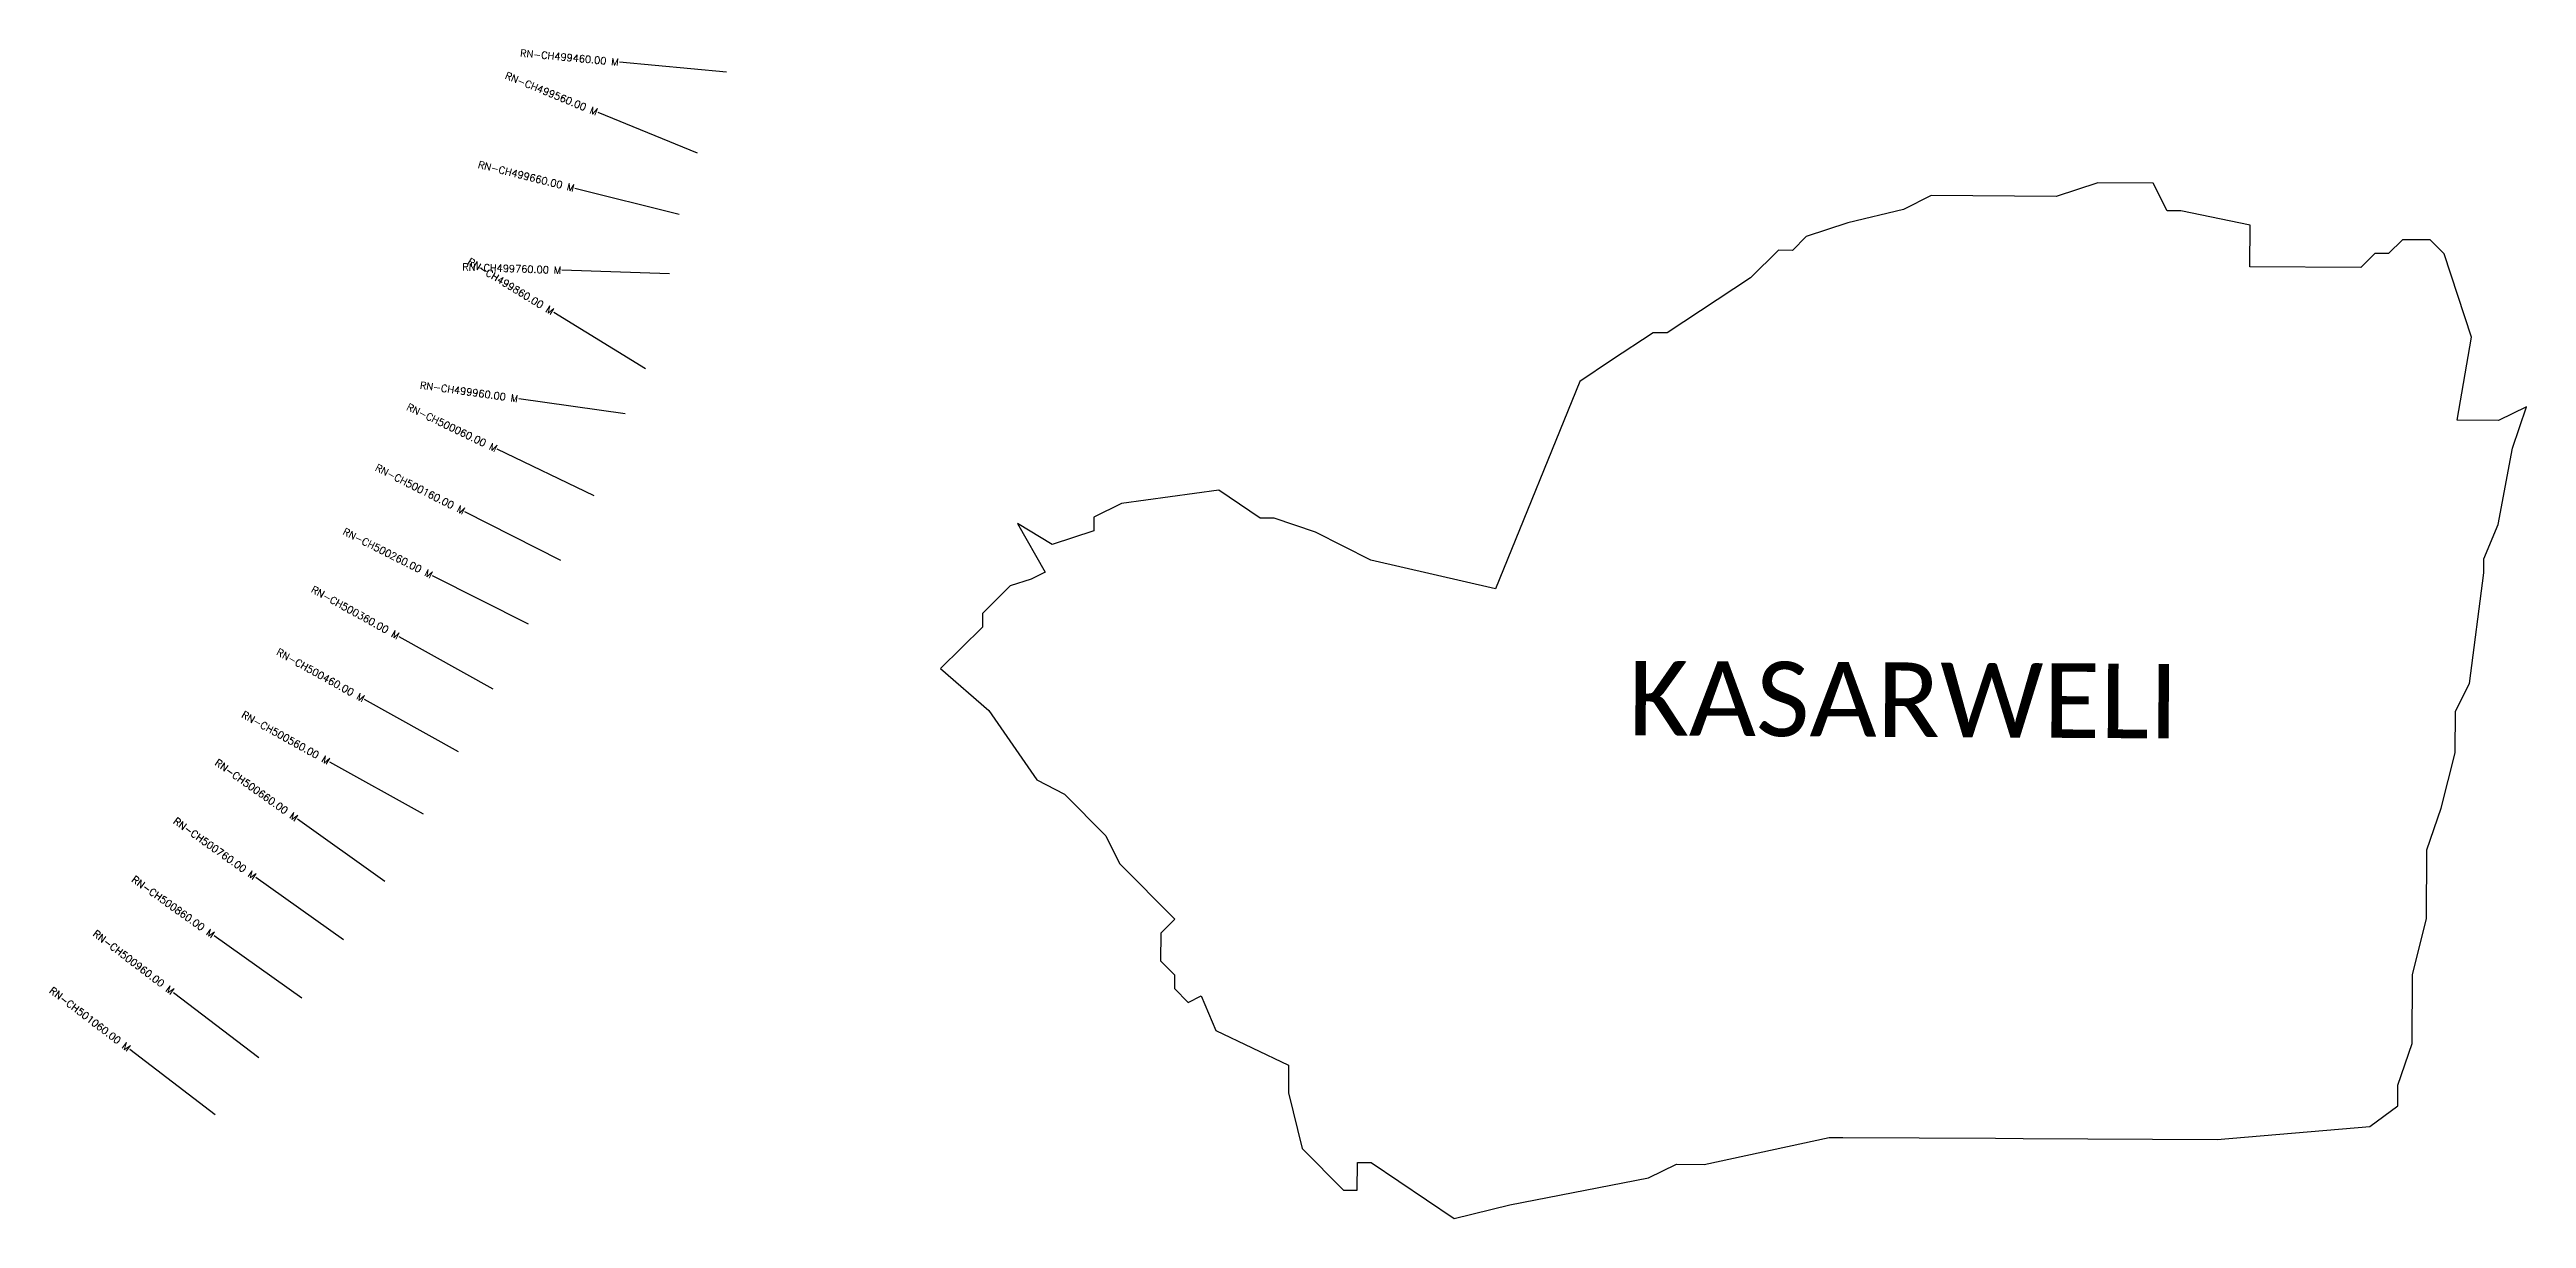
# Model space of a CAD drawing. Header units: metres. Extents: x 316967 to 320422, y 1885071 to 1886703.
import ezdxf
from ezdxf.enums import TextEntityAlignment as Align

# ---------------------------------------------------------------- set-up
doc = ezdxf.new("R2010")
doc.units = ezdxf.units.M
for name, color, linetype in [('CS', 134, 'Continuous'), ('CSMark', 6, 'Continuous'), ('VILLAGE BOUNDRY', 10, 'Continuous'), ('VILLAGE NAME', 250, 'Continuous')]:
    doc.layers.add(name, color=color, linetype=linetype)
doc.styles.get("Standard").update_dxf_attribs({"font": 'simplex.shx'})

msp = doc.modelspace()

# ---------------------------------------------------------------- linework, layer by layer
at = {"layer": 'CS'}
for p, q in [((317911.4, 1886671.6), (317762.1, 1886685.5)), ((317871.1, 1886558.5), (317732.3, 1886615.2)), ((317845.7, 1886473), (317700.1, 1886509.4)), ((317831.8, 1886390.1), (317681.9, 1886395.1)), ((317798.4, 1886257.7), (317670.5, 1886336)), ((317770.2, 1886194.9), (317621.7, 1886215.7)), ((317727.1, 1886080.4), (317591.8, 1886145.2)), ((317680.5, 1885990.1), (317546.7, 1886057.8)), ((317635.4, 1885900.9), (317501.5, 1885968.6)), ((317586.2, 1885810.5), (317455.1, 1885883.3)), ((317537.7, 1885723.1), (317406.5, 1885795.9)), ((317489.1, 1885635.7), (317358, 1885708.5)), ((317435.1, 1885541.8), (317312.9, 1885628.8)), ((317377.1, 1885460.3), (317254.9, 1885547.4)), ((317319, 1885378.9), (317196.9, 1885465.9)), ((317259.3, 1885295.6), (317140.1, 1885386.7)), ((317198.5, 1885216.1), (317079.4, 1885307.2))]:
    msp.add_line(p, q, dxfattribs=at)
at = {"layer": 'VILLAGE BOUNDRY'}
msp.add_lwpolyline([(320282.9, 1885489.6), (320283.4, 1885586.3), (320303.1, 1885644.2), (320322.8, 1885721.5), (320323.2, 1885779.5), (320342.8, 1885818.1), (320362.9, 1885972.7), (320363, 1885992.1), (320382.6, 1886040.3), (320402.6, 1886146.6), (320422.2, 1886204.5), (320383.4, 1886185.4), (320325.4, 1886185.7), (320345.4, 1886301.7), (320307.4, 1886417.9), (320288.1, 1886437.4), (320249.5, 1886437.4), (320230, 1886418.3), (320210.7, 1886418.3), (320191.2, 1886399.2), (320036.5, 1886400.1), (320036.8, 1886458.1), (319940.2, 1886478), (319920.9, 1886478.1), (319901.7, 1886516.9), (319824.3, 1886517.3), (319766.2, 1886498.3), (319592.1, 1886499.3), (319553.3, 1886480.1), (319475.8, 1886461.2), (319417.7, 1886442.2), (319398.3, 1886422.9), (319378.9, 1886423.1), (319340, 1886384.6), (319223.5, 1886307.9), (319204.2, 1886307.9), (319146, 1886269.6), (319101.7, 1886240), (318984.1, 1885950.6), (318810.3, 1885990.3), (318733.2, 1886029.4), (318675.3, 1886049.1), (318656, 1886049.2), (318598.2, 1886088.2), (318462.7, 1886069.6), (318423.9, 1886050.5), (318423.8, 1886031.2), (318365.7, 1886012.1), (318317.6, 1886041.4), (318355.8, 1885973.5), (318336.5, 1885964), (318307.4, 1885954.5), (318268.5, 1885916), (318268.4, 1885896.7), (318210, 1885839), (318277.4, 1885780.6), (318344.5, 1885683.6), (318383.1, 1885664), (318440.8, 1885605.7), (318459.9, 1885566.9), (318536.8, 1885489.1), (318517.3, 1885469.9), (318517.1, 1885431.2), (318536.4, 1885411.8), (318536.3, 1885392.4), (318555.5, 1885373), (318573.8, 1885382.5), (318593.9, 1885334.1), (318695.6, 1885285.6), (318695.4, 1885246.9), (318714.3, 1885169.4), (318772, 1885111), (318791.3, 1885110.9), (318791.6, 1885149.6), (318810.9, 1885149.5), (318926.6, 1885071.5), (319004, 1885090.4), (319197.7, 1885128.1), (319236.5, 1885147.2), (319275.1, 1885147), (319449.5, 1885184.7), (319468.8, 1885184.7), (319681.5, 1885183.4), (319720.3, 1885183.2), (319991, 1885181.7), (320203.9, 1885199.9), (320242.8, 1885228.7), (320242.9, 1885257.7), (320262.6, 1885315.6), (320263.1, 1885412.3)], close=True, dxfattribs=at)

# ---------------------------------------------------------------- texts
at = {"layer": 'CSMark'}
for s, rotation, p in [('RN-CH499560.00 M', 337.7935, (317731.3, 1886615.5)), ('RN-CH499460.00 M', 354.6738, (317761.1, 1886685.6)), ('RN-CH499660.00 M', 345.9659, (317699.2, 1886509.6)), ('RN-CH499760.00 M', 358.0685, (317680.9, 1886395.1)), ('RN-CH499860.00 M', 328.5242, (317669.6, 1886336.6)), ('RN-CH499960.00 M', 352.0553, (317620.7, 1886215.8)), ('RN-CH500060.00 M', 334.3951, (317590.9, 1886145.6)), ('RN-CH500160.00 M', 333.1594, (317545.8, 1886058.3)), ('RN-CH500260.00 M', 333.1594, (317500.6, 1885969.1)), ('RN-CH500360.00 M', 330.9589, (317454.2, 1885883.8)), ('RN-CH500460.00 M', 330.9589, (317405.7, 1885796.4)), ('RN-CH500560.00 M', 330.9589, (317357.1, 1885709)), ('RN-CH500660.00 M', 324.5404, (317312.1, 1885629.4)), ('RN-CH500760.00 M', 324.5404, (317254.1, 1885547.9)), ('RN-CH500860.00 M', 324.5404, (317196, 1885466.5)), ('RN-CH500960.00 M', 322.6099, (317139.3, 1885387.3)), ('RN-CH501060.00 M', 322.6099, (317078.6, 1885307.8))]:
    msp.add_text(s, height=10, rotation=rotation, dxfattribs=at).set_placement(p, align=Align.MIDDLE_RIGHT)
at = {"layer": 'VILLAGE NAME', "insert": (319170, 1885849.9), "char_height": 104.042, "attachment_point": 1, "rotation": 359.6762}
msp.add_mtext_dynamic_manual_height_columns('{\\fCalibri|b0|i0|c0|p34;KASARWELI}', width=1067.044, gutter_width=520.2, heights=[0], dxfattribs=at)

doc.saveas('drawing.dxf')
